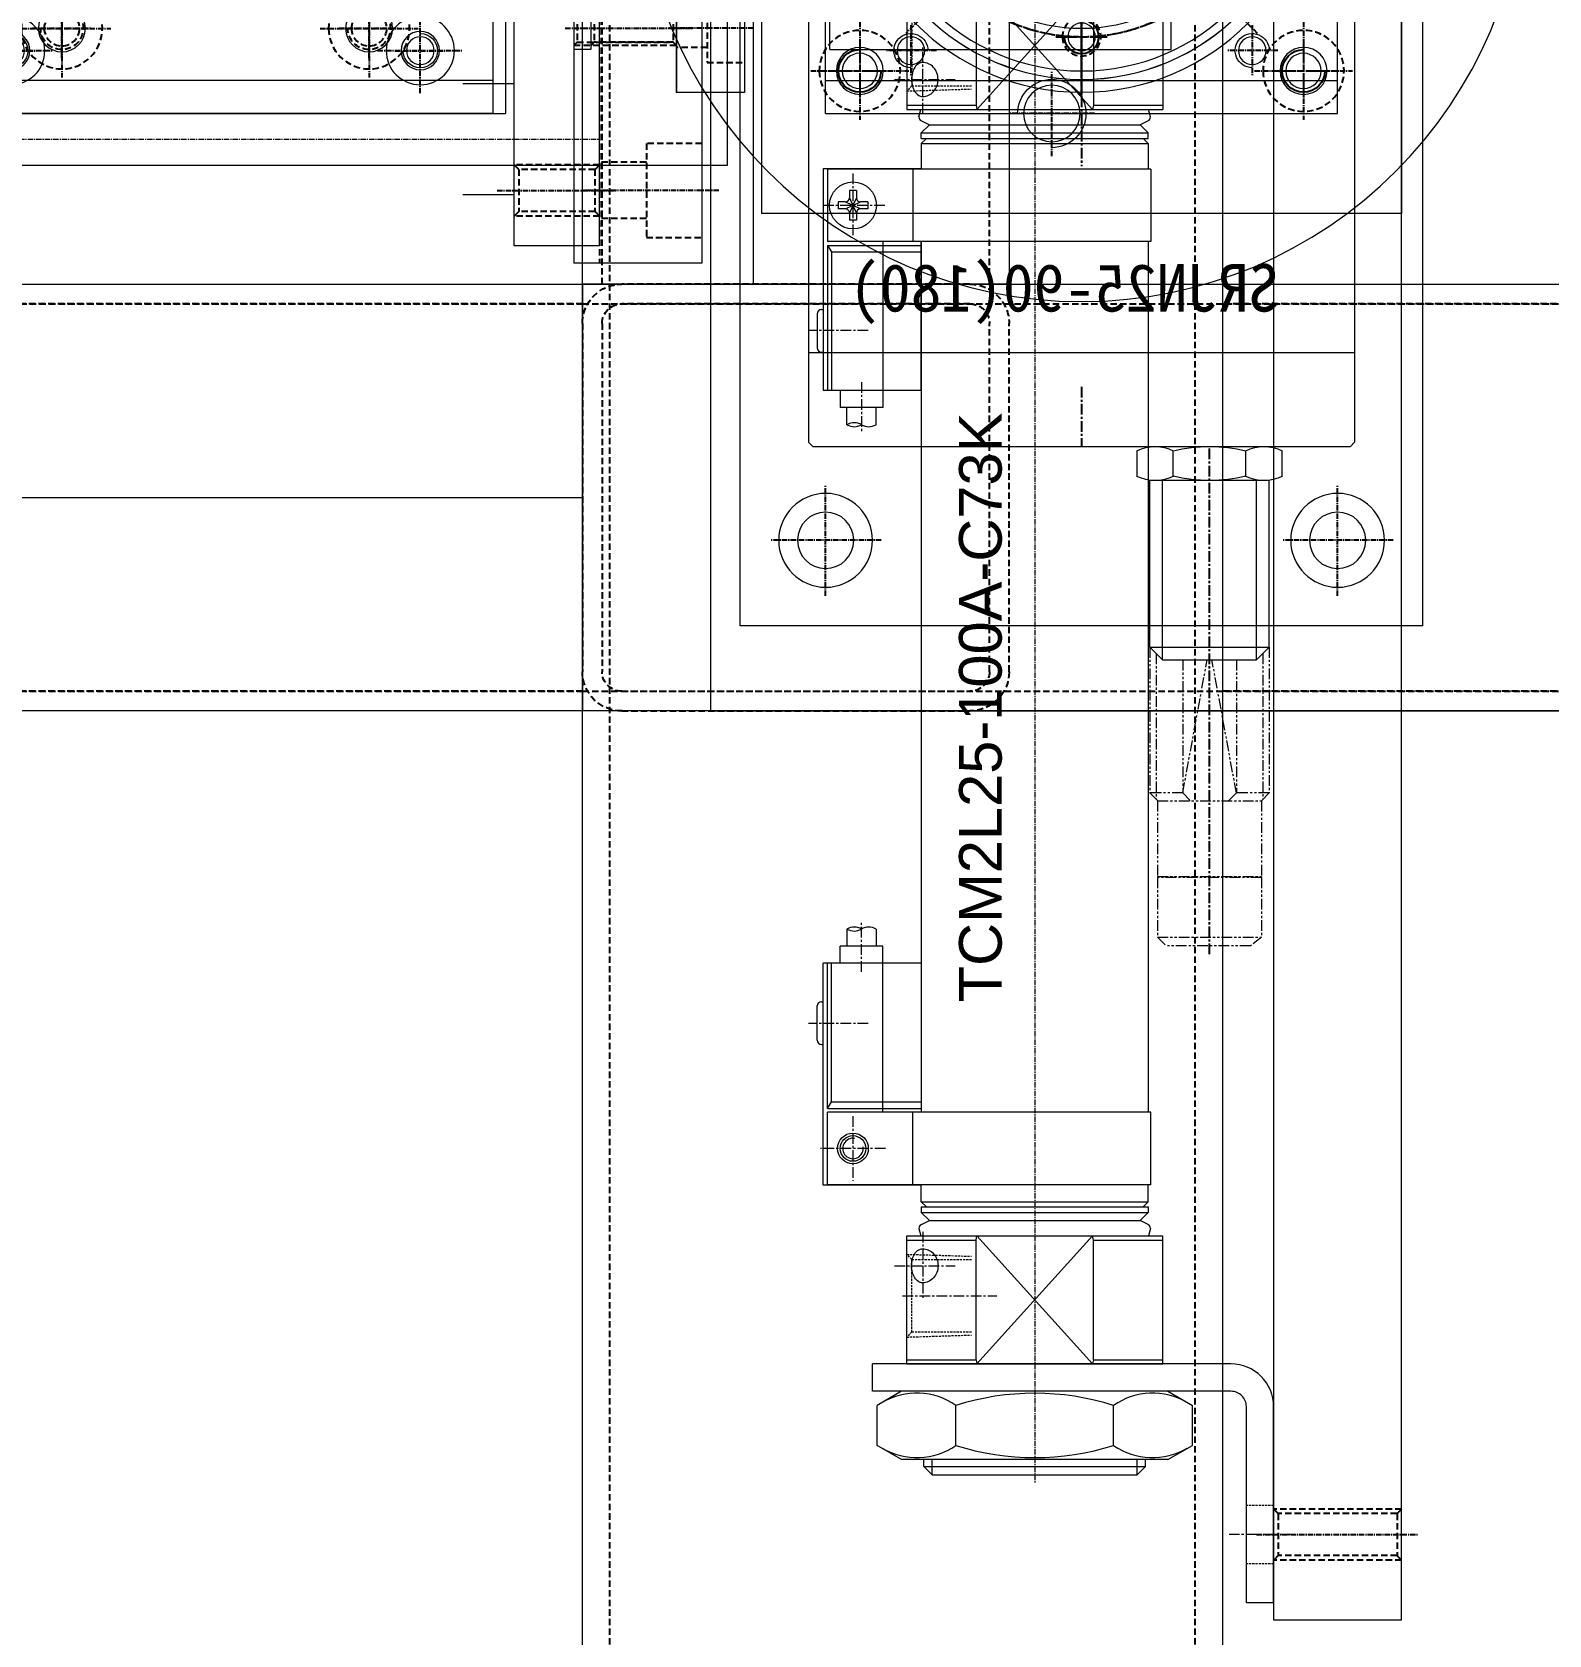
# Model space of a CAD drawing. Header units: millimetres. Extents: x -32759 to 129432, y 390 to 54305.
# Drawn here: x 21152.5 to 21330.3, y 24368.6 to 24556.5 of the extents above; entities that cross this region are included whole.
import ezdxf

# ---------------------------------------------------------------- set-up
doc = ezdxf.new("R2010")
doc.units = ezdxf.units.MM
for name, pattern in [('CENTER', [2, 1.25, -0.25, 0.25, -0.25]), ('HIDDEN', [0.375, 0.25, -0.125]), ('PHANTOM', [2.5, 1.25, -0.25, 0.25, -0.25, 0.25, -0.25])]:
    doc.linetypes.add(name, pattern=pattern)
doc.layers.add('_BODY', color=7, linetype='Continuous', lineweight=13)
for name, color, linetype in [('CL', 1, 'CENTER'), ('DIM', 2, 'Continuous'), ('FL', 3, 'Continuous'), ('HL', 2, 'HIDDEN')]:
    doc.layers.add(name, color=color, linetype=linetype)
doc.styles.add('BATANG', font='')
doc.styles.get("Standard").update_dxf_attribs({"font": 'arial.ttf'})
doc.styles.add('한글', font='romans.shx', dxfattribs={"height": 4, "bigfont": 'whgtxt.shx'})
doc.styles.get('BATANG').set_extended_font_data('BatangChe')

# ---------------------------------------------------------------- blocks, each defined once
blk = doc.blocks.new('yiiyik')
at = {"ltscale": 0.5}
for p, q in [((205215.39, 28869.14), (202315.39, 28869.14)), ((202315.39, 28794.14), (205215.39, 28794.14))]:
    blk.add_line(p, q, dxfattribs=at)
at = {"layer": 'HL', "ltscale": 3}
for p, q in [((202315.39, 28865.94), (205215.39, 28865.94)), ((202315.39, 28797.34), (205215.39, 28797.34))]:
    blk.add_line(p, q, dxfattribs=at)
blk = doc.blocks.new('6WRR')
at = {"ltscale": 0.5}
for p, q in [((212221.53, 14888.67), (211796.53, 14888.67)), ((212221.53, 14888.67), (212221.53, 14838.67)), ((211796.53, 14838.67), (212221.53, 14838.67))]:
    blk.add_line(p, q, dxfattribs=at)
at = {"layer": 'HL', "ltscale": 3}
for p, q in [((211796.53, 14886.37), (212221.53, 14886.37)), ((211796.53, 14840.97), (212221.53, 14840.97))]:
    blk.add_line(p, q, dxfattribs=at)
blk = doc.blocks.new('6WQ3')
at = {"ltscale": 0.5}
for p, q in [((212671.53, 14888.67), (212271.53, 14888.67)), ((212271.53, 14888.67), (212271.53, 14838.67)), ((212271.53, 14838.67), (212671.53, 14838.67))]:
    blk.add_line(p, q, dxfattribs=at)
at = {"layer": 'HL', "ltscale": 3}
for p, q in [((212271.53, 14886.37), (212671.53, 14886.37)), ((212271.53, 14840.97), (212671.53, 14840.97))]:
    blk.add_line(p, q, dxfattribs=at)
blk = doc.blocks.new('78544')
at = {"rotation": 270}
for name, p in [('6WRR', (176170.65, 235265.59)), ('6WQ3', (176170.65, 235240.59))]:
    blk.add_blockref(name, p, dxfattribs=at)
at = {"color": 0}
blk.add_blockref('yiiyik', (-12321.08, -5825.08), dxfattribs=at)
blk = doc.blocks.new('GFI8LL')
at = {"ltscale": 0.5}
for p, q in [((198261.18, 20198.69), (198261.18, 19808.69)), ((198311.18, 19808.69), (198311.18, 20198.69)), ((198311.18, 19808.69), (198261.18, 19808.69))]:
    blk.add_line(p, q, dxfattribs=at)
at = {"layer": 'HL', "ltscale": 3}
for p, q in [((198263.48, 19808.69), (198263.48, 20198.69)), ((198308.88, 19808.69), (198308.88, 20198.69))]:
    blk.add_line(p, q, dxfattribs=at)
blk = doc.blocks.new('56e43')
at = {"layer": 'HL', "ltscale": 3}
for p, q in [((237551.98, 2183.25), (237592.78, 2183.25)), ((237551.98, 2180.95), (237592.78, 2180.95)), ((237547.38, 2137.85), (237547.38, 2178.65)), ((237549.68, 2137.85), (237549.68, 2178.65)), ((237595.08, 2178.65), (237595.08, 2137.85)), ((237597.38, 2178.65), (237597.38, 2137.85)), ((237592.78, 2135.55), (237551.98, 2135.55)), ((237592.78, 2133.25), (237551.98, 2133.25))]:
    blk.add_line(p, q, dxfattribs=at)
for centre, radius, start, end in [((237551.98, 2178.65), 4.6, 90, 180), ((237592.78, 2178.65), 4.6, 0, 90), ((237551.98, 2178.65), 2.3, 90, 180), ((237592.78, 2178.65), 2.3, 0, 90), ((237551.98, 2137.85), 4.6, 180, 270), ((237551.98, 2137.85), 2.3, 180, 270), ((237592.78, 2137.85), 4.6, 270, 0), ((237592.78, 2137.85), 2.3, 270, 0)]:
    blk.add_arc(centre, radius, start, end, dxfattribs=at)
blk = doc.blocks.new('54WRWR')
at = {"ltscale": 0.5}
for p, q in [((198153.92, 19808.69), (198153.92, 19408.69)), ((198203.92, 19808.69), (198153.92, 19808.69)), ((198203.92, 19408.69), (198203.92, 19808.69))]:
    blk.add_line(p, q, dxfattribs=at)
at = {"layer": 'HL', "ltscale": 3}
for p, q in [((198156.22, 19408.69), (198156.22, 19808.69)), ((198201.62, 19408.69), (198201.62, 19808.69))]:
    blk.add_line(p, q, dxfattribs=at)
blk = doc.blocks.new('57UWRR2')
at = {"ltscale": 0.5}
for p, q in [((198024.73, 19828.69), (197619.73, 19828.69)), ((197619.73, 19828.69), (197619.73, 19808.69)), ((197594.73, 19388.69), (197594.73, 19808.69)), ((197594.73, 19808.69), (197619.73, 19808.69))]:
    blk.add_line(p, q, dxfattribs=at)
blk = doc.blocks.new('473232')
at = {"ltscale": 0.5}
for p, q in [((206922.87, 18218.89), (206542.87, 18218.89)), ((206542.87, 18218.89), (206542.87, 18168.89)), ((206542.87, 18168.89), (206922.87, 18168.89))]:
    blk.add_line(p, q, dxfattribs=at)
at = {"layer": 'HL', "ltscale": 3}
for p, q in [((206542.87, 18216.59), (206922.87, 18216.59)), ((206542.87, 18171.19), (206922.87, 18171.19))]:
    blk.add_line(p, q, dxfattribs=at)
blk = doc.blocks.new('TUWW')
at = {"ltscale": 0.5}
blk.add_circle((205051.78, 17531.93), 3.32, dxfattribs=at)
at = {"color": 1, "ltscale": 0.5}
blk.add_arc((205051.78, 17531.93), 4, 270, 180, dxfattribs=at)
at = {"layer": 'CL', "ltscale": 0.5}
for p, q in [((205051.78, 17536.93), (205051.78, 17526.93)), ((205046.78, 17531.93), (205056.78, 17531.93))]:
    blk.add_line(p, q, dxfattribs=at)
blk = doc.blocks.new('65733')
at = {"ltscale": 0.5}
for p, q in [((198569.73, 18208.05), (198569.73, 18568.05)), ((198999.73, 18208.05), (198569.73, 18208.05))]:
    blk.add_line(p, q, dxfattribs=at)
blk.add_blockref('TUWW', (-6412.05, 716.12))
blk = doc.blocks.new('56E4T3')
for name, p in [('GFI8LL', (308.55, 0)), ('65733', (0, 1615.64)), ('473232', (-7923.14, 1639.8)), ('57UWRR2', (1000, 0)), ('54WRWR', (415.81, 0))]:
    blk.add_blockref(name, p)
at = {"color": 0, "rotation": 90}
blk.add_blockref('56e43', (200752.98, -217738.69), dxfattribs=at)
blk = doc.blocks.new('itutyut')
at = {"ltscale": 0.5}
blk.add_circle((239981.2, 36550.74), 1.62, dxfattribs=at)
at = {"color": 1, "ltscale": 0.5}
blk.add_arc((239981.2, 36550.74), 2, 270, 180, dxfattribs=at)
at = {"layer": 'CL', "ltscale": 0.5}
for p, q in [((239981.2, 36553.74), (239981.2, 36547.74)), ((239978.2, 36550.74), (239984.2, 36550.74))]:
    blk.add_line(p, q, dxfattribs=at)
blk = doc.blocks.new('yiortew')
at = {"layer": 'CL', "ltscale": 0.5}
for p, q in [((240907.51, 34894.78), (240907.51, 34887.78)), ((240904.01, 34891.28), (240911.01, 34891.28))]:
    blk.add_line(p, q, dxfattribs=at)
at = {"layer": 'HL', "ltscale": 3}
blk.add_circle((240907.51, 34891.28), 2.07, dxfattribs=at)
blk.add_arc((240907.51, 34891.28), 2.5, 270, 180, dxfattribs=at)
blk = doc.blocks.new('uyirw')
at = {"ltscale": 0.5}
for p, q in [((240732.75, 32226.45), (240732.75, 32286.45)), ((240797.75, 32286.45), (240732.75, 32286.45)), ((240797.75, 32226.45), (240797.75, 32286.45)), ((240797.75, 32282.57), (240732.75, 32282.57)), ((240797.75, 32257.95), (240732.75, 32257.95)), ((240797.75, 32254.95), (240732.75, 32254.95)), ((240797.75, 32230.33), (240732.75, 32230.33)), ((240797.75, 32226.45), (240732.75, 32226.45))]:
    blk.add_line(p, q, dxfattribs=at)
at = {"layer": 'CL', "ltscale": 0.5}
blk.add_line((240799.25, 32256.45), (240731.25, 32256.45), dxfattribs=at)
for name, p in [('itutyut', (760.05, -4271.66)), ('itutyut', (808.05, -4271.66)), ('yiortew', (-160.26, -2614.83)), ('yiortew', (-124.26, -2614.83)), ('yiortew', (-160.26, -2654.83)), ('yiortew', (-124.26, -2654.83)), ('itutyut', (760.05, -4316.92)), ('itutyut', (808.05, -4316.92))]:
    blk.add_blockref(name, p)
blk = doc.blocks.new('uyewtw')
at = {"ltscale": 0.5}
for radius in [4, 2.25]:
    blk.add_circle((241066.05, 34916.72), radius, dxfattribs=at)
at = {"layer": 'CL', "ltscale": 0.5}
for p, q in [((241066.05, 34921.72), (241066.05, 34911.72)), ((241061.05, 34916.72), (241071.05, 34916.72))]:
    blk.add_line(p, q, dxfattribs=at)
blk = doc.blocks.new('yi8etet')
at = {"ltscale": 0.5}
for p, q in [((240319.23, 32899.04), (240283.88, 32899.04)), ((240283.88, 32804.04), (240283.88, 32899.04)), ((240319.23, 32804.04), (240319.23, 32899.04)), ((240319.23, 32804.04), (240283.88, 32804.04))]:
    blk.add_line(p, q, dxfattribs=at)
at = {"extrusion": (0, 0, -1), "zscale": -1, "rotation": 90}
for p in [(-205389.07, -208203.01), (-205389.07, -208251.01)]:
    blk.add_blockref('uyewtw', p, dxfattribs=at)
blk = doc.blocks.new('67e5tti')
at = {"ltscale": 0.5}
blk.add_circle((240924.93, 34957.66), 2.75, dxfattribs=at)
at = {"layer": 'CL', "ltscale": 0.5}
for p, q in [((240924.93, 34963.41), (240924.93, 34951.91)), ((240919.18, 34957.66), (240930.68, 34957.66))]:
    blk.add_line(p, q, dxfattribs=at)
at = {"layer": 'HL', "ltscale": 3}
blk.add_circle((240924.93, 34957.66), 4.75, dxfattribs=at)
blk = doc.blocks.new('7ITWT')
at = {"ltscale": 0.5}
for p in [(240375.44, 32881.93), (240294.44, 32811.93)]:
    blk.add_line(p, (240375.44, 32811.93), dxfattribs=at)
for p in [(-559.48, -2093.73), (-559.48, -2129.73)]:
    blk.add_blockref('67e5tti', p)
blk = doc.blocks.new('79YRU')
at = {"color": 1, "xscale": -1, "rotation": 359.9999999999304}
blk.add_blockref('yi8etet', (479846.82, -24.78), dxfattribs=at)
for name, p, rotation in [('7ITWT', (479909.09, 65660.19), 180), ('uyirw', (271820.1, -207950.99), 90)]:
    blk.add_blockref(name, p, dxfattribs=dict(rotation=rotation))
blk = doc.blocks.new('tyuetey')
at = {"layer": 'CL', "color": 1, "ltscale": 0.5}
blk.add_line((251135.77, 49251.63), (251121.77, 49251.63), dxfattribs=at)
at = {"layer": 'HL', "ltscale": 3}
for p, q in [((251123.77, 49254.63), (251124.31, 49254.09)), ((251123.77, 49254.63), (251133.77, 49254.63)), ((251124.31, 49254.09), (251124.31, 49249.17)), ((251124.31, 49254.09), (251133.23, 49254.09)), ((251133.23, 49254.09), (251133.77, 49254.63)), ((251133.23, 49254.09), (251133.23, 49249.17)), ((251123.77, 49248.63), (251124.31, 49249.17)), ((251123.77, 49248.63), (251133.77, 49248.63)), ((251124.31, 49249.17), (251133.23, 49249.17)), ((251133.23, 49249.17), (251133.77, 49248.63))]:
    blk.add_line(p, q, dxfattribs=at)
blk = doc.blocks.new('tywerert')
at = {"color": 1, "ltscale": 0.5}
for p, q in [((237662.67, 36655.94), (237662.67, 36746.94)), ((237672.67, 36655.94), (237672.67, 36746.94)), ((237672.67, 36674.94), (237678.67, 36674.94)), ((237672.67, 36661.94), (237678.67, 36661.94)), ((237662.67, 36655.94), (237672.67, 36655.94))]:
    blk.add_line(p, q, dxfattribs=at)
at = {"color": 2, "linetype": 'CENTER', "ltscale": 0.5}
blk.add_line((237762.67, 36668.44), (237662.67, 36668.44), dxfattribs=at)
at = {"color": 1, "ltscale": 0.5}
blk.add_blockref('tyuetey', (-13461.11, -12589.19), dxfattribs=at)
blk = doc.blocks.new('tuierte')
at = {"layer": 'CL', "ltscale": 0.5}
blk.add_line((240442.07, 35919.88), (240452.07, 35919.88), dxfattribs=at)
at = {"layer": 'HL', "ltscale": 3}
for p, q in [((240443.07, 35923.88), (240447.47, 35923.88)), ((240447.47, 35923.88), (240447.47, 35915.88)), ((240447.47, 35922.13), (240451.07, 35922.13)), ((240447.47, 35917.63), (240451.07, 35917.63)), ((240447.47, 35915.88), (240443.07, 35915.88))]:
    blk.add_line(p, q, dxfattribs=at)
blk = doc.blocks.new('tyurtrry')
at = {"layer": 'CL', "ltscale": 0.5}
blk.add_line((240640.24, 35669.39), (240640.24, 35681.39), dxfattribs=at)
at = {"layer": 'HL', "ltscale": 3}
for p, q in [((240638.24, 35671.39), (240638.24, 35679.39)), ((240642.24, 35671.39), (240642.24, 35679.39))]:
    blk.add_line(p, q, dxfattribs=at)
blk = doc.blocks.new('tdhuiik')
at = {"ltscale": 0.5}
for p, q in [((222296.11, 35562.27), (222296.11, 35570.27)), ((222296.11, 35570.27), (222351.11, 35570.27)), ((222351.11, 35562.27), (222351.11, 35570.27)), ((222296.11, 35562.27), (222351.11, 35562.27))]:
    blk.add_line(p, q, dxfattribs=at)
at = {"rotation": 90}
for p in [(258223.48, -204880.8), (258263.48, -204880.8)]:
    blk.add_blockref('tuierte', p, dxfattribs=at)
blk.add_blockref('tyurtrry', (-18316.63, -109.12))
blk = doc.blocks.new('urweqwr')
at = {"layer": 'CL', "ltscale": 0.5}
blk.add_line((240870.56, 36747.4), (240854.56, 36747.4), dxfattribs=at)
at = {"layer": 'HL', "ltscale": 3}
for p, q in [((240862.06, 36741.9), (240862.06, 36752.9)), ((240862.06, 36752.9), (240868.56, 36752.9)), ((240862.06, 36750.7), (240856.56, 36750.7)), ((240862.06, 36744.1), (240856.56, 36744.1)), ((240868.56, 36741.9), (240862.06, 36741.9))]:
    blk.add_line(p, q, dxfattribs=at)
blk = doc.blocks.new('y8eteyey')
at = {"layer": 'CL', "ltscale": 0.5}
blk.add_line((240949.43, 36639.02), (240935.43, 36639.02), dxfattribs=at)
at = {"layer": 'HL', "ltscale": 3}
for p, q in [((240937.43, 36641.02), (240937.81, 36640.64)), ((240937.43, 36641.02), (240947.43, 36641.02)), ((240937.81, 36640.64), (240937.81, 36637.4)), ((240937.81, 36640.64), (240947.06, 36640.64)), ((240947.06, 36640.64), (240947.43, 36641.02)), ((240947.06, 36640.64), (240947.06, 36637.4)), ((240937.43, 36637.02), (240937.81, 36637.4)), ((240937.43, 36637.02), (240947.43, 36637.02)), ((240937.81, 36637.4), (240947.06, 36637.4)), ((240947.06, 36637.4), (240947.43, 36637.02))]:
    blk.add_line(p, q, dxfattribs=at)
blk = doc.blocks.new('t7iwerwt')
at = {"layer": 'CL', "ltscale": 0.5}
blk.add_line((240556.51, 35621.45), (240570.51, 35621.45), dxfattribs=at)
at = {"layer": 'HL', "ltscale": 3}
for p, q in [((240558.51, 35626.45), (240568.51, 35626.45)), ((240558.51, 35616.45), (240568.51, 35616.45))]:
    blk.add_line(p, q, dxfattribs=at)
blk = doc.blocks.new('tuiete')
at = {"layer": 'CL', "ltscale": 0.5}
blk.add_line((240941, 36758.6), (240927, 36758.6), dxfattribs=at)
at = {"layer": 'HL', "ltscale": 3}
for p, q in [((240933.6, 36753.85), (240933.6, 36763.35)), ((240933.6, 36763.35), (240939, 36763.35)), ((240933.6, 36761.35), (240929, 36761.35)), ((240933.6, 36755.85), (240929, 36755.85)), ((240939, 36753.85), (240933.6, 36753.85))]:
    blk.add_line(p, q, dxfattribs=at)
blk = doc.blocks.new('6e4w4wt')
at = {"layer": 'CL', "ltscale": 0.5}
blk.add_line((222278.86, 35451.55), (222278.86, 35437.55), dxfattribs=at)
at = {"layer": 'HL', "ltscale": 3}
for p, q in [((222277.24, 35450.17), (222276.86, 35450.55)), ((222276.86, 35450.55), (222276.86, 35438.55)), ((222277.24, 35450.17), (222280.48, 35450.17)), ((222277.24, 35450.17), (222277.24, 35438.93)), ((222280.48, 35450.17), (222280.86, 35450.55)), ((222280.48, 35450.17), (222280.48, 35438.93)), ((222280.86, 35450.55), (222280.86, 35438.55)), ((222276.86, 35438.55), (222277.24, 35438.93)), ((222277.24, 35438.93), (222280.48, 35438.93)), ((222280.86, 35438.55), (222280.48, 35438.93))]:
    blk.add_line(p, q, dxfattribs=at)
blk = doc.blocks.new('ruikk')
at = {"ltscale": 0.5}
for p, q in [((222276.11, 35435.55), (222276.11, 35450.55)), ((222276.11, 35450.55), (222371.11, 35450.55)), ((222301.11, 35448.55), (222301.11, 35450.55)), ((222346.11, 35448.55), (222346.11, 35450.55)), ((222371.11, 35435.55), (222371.11, 35450.55)), ((222301.11, 35448.55), (222346.11, 35448.55)), ((222296.11, 35438.55), (222351.11, 35438.55)), ((222296.11, 35435.55), (222296.11, 35438.55)), ((222351.11, 35435.55), (222351.11, 35438.55)), ((222276.11, 35435.55), (222371.11, 35435.55))]:
    blk.add_line(p, q, dxfattribs=at)
at = {"layer": 'HL', "ltscale": 3}
blk.add_line((222276.11, 35447.55), (222371.11, 35447.55), dxfattribs=at)
for p in [(24.74, 0), (64.74, 0)]:
    blk.add_blockref('6e4w4wt', p)
for name, p, rotation in [('urweqwr', (185537.21, 276304.11), 270), ('y8eteyey', (258942.63, -205498.89), 90), ('tuiete', (185551.51, 276377.55), 270), ('t7iwerwt', (257945.06, -205119.97), 90), ('tuiete', (185578.51, 276377.55), 270), ('y8eteyey', (258982.63, -205498.89), 90), ('urweqwr', (185615.21, 276304.11), 270)]:
    blk.add_blockref(name, p, dxfattribs=dict(rotation=rotation))
blk = doc.blocks.new('y8iil')
for name, p, rotation in [('tywerert', (459401.8, 72152.78), 180), ('ruikk', (257186.68, -186872.27), 90), ('tdhuiik', (257318.41, -186872.27), 90)]:
    blk.add_blockref(name, p, dxfattribs=dict(rotation=rotation))
blk = doc.blocks.new('78werwty')
at = {"ltscale": 0.5}
for radius in [5.5, 3.3]:
    blk.add_circle((232333.98, 37817.89), radius, dxfattribs=at)
at = {"layer": 'CL', "ltscale": 0.5}
for p, q in [((232333.98, 37824.39), (232333.98, 37811.39)), ((232327.48, 37817.89), (232340.48, 37817.89))]:
    blk.add_line(p, q, dxfattribs=at)
blk = doc.blocks.new('689341Q3R')
at = {"ltscale": 0.5}
blk.add_circle((238522.48, 30112.96), 2.75, dxfattribs=at)
at = {"layer": 'CL', "ltscale": 0.5}
for p, q in [((238522.48, 30107.21), (238522.48, 30118.71)), ((238528.23, 30112.96), (238516.73, 30112.96))]:
    blk.add_line(p, q, dxfattribs=at)
at = {"layer": 'HL', "ltscale": 3}
blk.add_circle((238522.48, 30112.96), 4.75, dxfattribs=at)
blk = doc.blocks.new('67SRWRW')
at = {"ltscale": 0.5}
for p, q in [((237743.8, 30414.41), (237743.8, 30334.41)), ((237743.8, 30414.41), (237923.8, 30414.41)), ((237923.8, 30414.41), (237923.8, 30334.41)), ((237743.8, 30334.41), (237923.8, 30334.41))]:
    blk.add_line(p, q, dxfattribs=at)
for radius in [26, 20]:
    blk.add_circle((237833.8, 30374.41), radius, dxfattribs=at)
at = {"layer": 'CL', "ltscale": 0.5}
for p, q in [((237833.8, 30346.59), (237833.8, 30402.23)), ((237805.98, 30374.41), (237861.62, 30374.41))]:
    blk.add_line(p, q, dxfattribs=at)
for name, p in [('78werwty', (5419.82, -7413.48)), ('78werwty', (5579.82, -7413.48)), ('689341Q3R', (-713.68, 287.46)), ('689341Q3R', (-663.68, 287.46)), ('689341Q3R', (-713.68, 235.46)), ('689341Q3R', (-663.68, 235.46)), ('78werwty', (5419.82, -7473.48)), ('78werwty', (5579.82, -7473.48))]:
    blk.add_blockref(name, p)
blk = doc.blocks.new('7865w4r')
at = {"ltscale": 0.5}
blk.add_circle((295200.66, 21600.02), 2.46, dxfattribs=at)
at = {"color": 1, "ltscale": 0.5}
blk.add_arc((295200.66, 21600.02), 3, 270, 180, dxfattribs=at)
at = {"layer": 'CL', "ltscale": 0.5}
for p, q in [((295200.66, 21604.02), (295200.66, 21596.02)), ((295196.66, 21600.02), (295204.66, 21600.02))]:
    blk.add_line(p, q, dxfattribs=at)
blk = doc.blocks.new('re4e')
at = {"ltscale": 0.5}
for p, q in [((222987.08, 34136.99), (222987.08, 34176.99)), ((222987.08, 34176.99), (223132.08, 34176.99)), ((223032.08, 34136.99), (223032.08, 34176.99)), ((223087.08, 34136.99), (223087.08, 34176.99)), ((223132.08, 34136.99), (223132.08, 34176.99)), ((222987.08, 34136.99), (223132.08, 34136.99))]:
    blk.add_line(p, q, dxfattribs=at)
at = {"layer": 'CL', "ltscale": 0.5}
blk.add_line((223059.58, 34134.99), (223059.58, 34178.99), dxfattribs=at)
at = {"layer": 'HL', "ltscale": 3}
for p, q in [((222993.08, 34176.99), (222994.08, 34174.99)), ((223026.08, 34176.99), (223025.08, 34174.99)), ((223093.08, 34176.99), (223094.08, 34174.99)), ((223126.08, 34176.99), (223125.08, 34174.99)), ((222994.08, 34136.99), (222994.08, 34174.99)), ((223025.08, 34136.99), (223025.08, 34174.99)), ((223094.08, 34136.99), (223094.08, 34174.99)), ((223125.08, 34136.99), (223125.08, 34174.99)), ((223081.08, 34170.99), (223038.08, 34170.99)), ((223032.08, 34164.99), (223032.08, 34136.99)), ((223087.08, 34164.99), (223087.08, 34136.99))]:
    blk.add_line(p, q, dxfattribs=at)
for centre, start, end in [((223038.08, 34164.99), 90, 180), ((223081.08, 34164.99), 0, 90)]:
    blk.add_arc(centre, 6, start, end, dxfattribs=at)
for p in [(-72161.08, 12546.98), (-72121.08, 12546.98)]:
    blk.add_blockref('7865w4r', p)
at = {"color": 2, "ltscale": 0.5, "style": '한글'}
blk.add_text('%%C28', height=8, dxfattribs=at).set_placement((222997.24, 34152.66))
blk = doc.blocks.new('t7weyey')
at = {"layer": 'CL', "ltscale": 0.5}
blk.add_line((242452.53, 30400.23), (242433.53, 30400.23), dxfattribs=at)
at = {"layer": 'HL', "ltscale": 3}
for p, q in [((242435.53, 30403.23), (242436.07, 30402.69)), ((242435.53, 30403.23), (242450.53, 30403.23)), ((242436.07, 30402.69), (242436.07, 30397.77)), ((242436.07, 30402.69), (242449.99, 30402.69)), ((242449.99, 30402.69), (242450.53, 30403.23)), ((242449.99, 30402.69), (242449.99, 30397.77)), ((242435.53, 30397.23), (242436.07, 30397.77)), ((242435.53, 30397.23), (242450.53, 30397.23)), ((242436.07, 30397.77), (242449.99, 30397.77)), ((242449.99, 30397.77), (242450.53, 30397.23))]:
    blk.add_line(p, q, dxfattribs=at)
blk = doc.blocks.new('ITYRT')
at = {"ltscale": 0.5}
for p, q in [((239043.15, 30458.73), (239448.15, 30458.73)), ((239043.15, 30443.73), (239043.15, 30458.73)), ((239265.15, 30443.73), (239043.15, 30443.73))]:
    blk.add_line(p, q, dxfattribs=at)
at = {"rotation": 270}
blk.add_blockref('t7weyey', (208652.91, 272894.26), dxfattribs=at)
blk = doc.blocks.new('ORDERNO')
at = {"color": 3}
blk.add_attdef('ORDER', (0, 0), '', height=5, dxfattribs=at)
blk = doc.blocks.new('TTJTJ')
at = {"color": 2, "linetype": 'CENTER'}
for p, q in [((239108.7, 31659.68), (239108.7, 31666.68)), ((239189.9, 31659.68), (239189.9, 31666.68)), ((239094.05, 31657.68), (239094.05, 31665.28)), ((239204.55, 31657.73), (239204.55, 31665.23)), ((239097.85, 31661.48), (239090.25, 31661.48)), ((239208.3, 31661.48), (239200.8, 31661.48)), ((239114.75, 31660.48), (239120.75, 31660.48)), ((239183.85, 31660.48), (239177.85, 31660.48)), ((239076.8, 31655.68), (239076.8, 31644.63)), ((239080.3, 31656.61), (239080.3, 31649.51)), ((239219.3, 31656.61), (239219.3, 31649.51)), ((239222.8, 31655.68), (239222.8, 31644.63)), ((239084.3, 31653.31), (239076.3, 31653.31)), ((239215.3, 31653.31), (239223.3, 31653.31)), ((239048.8, 31610.18), (239048.8, 31617.38))]:
    blk.add_line(p, q, dxfattribs=at)
for p, q in [((239089.75, 31664.98), (239115.75, 31664.98)), ((239089.75, 31653.48), (239089.75, 31664.98)), ((239106.25, 31665.18), (239106.25, 31664.98)), ((239106.75, 31665.68), (239110.75, 31665.68)), ((239111.25, 31665.18), (239111.25, 31664.98)), ((239115.75, 31653.48), (239115.75, 31664.98)), ((239208.85, 31664.98), (239182.85, 31664.98)), ((239182.85, 31653.48), (239182.85, 31664.98)), ((239187.35, 31665.18), (239187.35, 31664.98)), ((239191.85, 31665.68), (239187.85, 31665.68)), ((239192.35, 31665.18), (239192.35, 31664.98)), ((239208.85, 31653.48), (239208.85, 31664.98)), ((239089.8, 31626.58), (239089.8, 31664.48)), ((239089.8, 31664.48), (239098.3, 31664.48)), ((239098.3, 31626.58), (239098.3, 31664.48)), ((239098.75, 31664.48), (239115.75, 31664.48)), ((239098.75, 31664.48), (239099.5, 31663.98)), ((239098.75, 31664.48), (239098.75, 31653.48)), ((239099.5, 31663.98), (239115.75, 31663.98)), ((239099.5, 31663.98), (239099.5, 31653.48)), ((239199.85, 31664.48), (239182.85, 31664.48)), ((239199.1, 31663.98), (239182.85, 31663.98)), ((239199.85, 31664.48), (239199.1, 31663.98)), ((239199.1, 31663.98), (239199.1, 31653.48)), ((239199.85, 31664.48), (239199.85, 31653.48)), ((239200.3, 31626.58), (239200.3, 31664.48)), ((239208.8, 31664.48), (239200.3, 31664.48)), ((239208.8, 31626.58), (239208.8, 31664.48)), ((239204.55, 31661.48), (239203.65, 31661.88)), ((239204.55, 31661.48), (239203.65, 31661.08)), ((239204.15, 31662.38), (239204.55, 31661.48)), ((239204.15, 31660.58), (239204.55, 31661.48)), ((239204.55, 31661.48), (239204.95, 31662.38)), ((239205.45, 31661.88), (239204.55, 31661.48)), ((239205.45, 31661.08), (239204.55, 31661.48)), ((239204.55, 31661.48), (239204.95, 31660.58)), ((239065.6, 31659.18), (239068.8, 31659.18)), ((239065.6, 31617.18), (239065.6, 31659.18)), ((239068.8, 31617.18), (239068.8, 31659.18)), ((239057.6, 31655.78), (239059.26, 31658.66)), ((239059.26, 31658.66), (239063.94, 31658.66)), ((239065.6, 31655.78), (239063.94, 31658.66)), ((239089.75, 31657.98), (239089.8, 31657.98)), ((239098.3, 31657.98), (239115.75, 31657.98)), ((239200.3, 31657.98), (239182.85, 31657.98)), ((239208.85, 31657.98), (239208.8, 31657.98)), ((239057.6, 31624.58), (239057.6, 31655.78)), ((239065.6, 31624.58), (239065.6, 31655.78)), ((239068.8, 31655.18), (239068.8, 31625.18)), ((239069.3, 31655.18), (239069.3, 31647.06)), ((239083.3, 31655.18), (239083.3, 31647.06)), ((239083.8, 31655.18), (239083.8, 31625.18)), ((239085.16, 31653.46), (239085.6, 31652.53)), ((239085.6, 31652.53), (239086.55, 31653.48)), ((239087.2, 31653.48), (239086.55, 31653.48)), ((239086.55, 31653.48), (239086.55, 31626.88)), ((239087.8, 31653.48), (239087.2, 31652.88)), ((239087.2, 31653.48), (239087.2, 31626.88)), ((239087.8, 31653.48), (239087.8, 31626.88)), ((239087.8, 31653.48), (239089.8, 31653.48)), ((239089.75, 31653.48), (239089.8, 31653.48)), ((239089.8, 31654.48), (239098.3, 31654.48)), ((239115.75, 31653.48), (239098.3, 31653.48)), ((239182.85, 31653.48), (239200.3, 31653.48)), ((239208.8, 31654.48), (239200.3, 31654.48)), ((239208.85, 31653.48), (239208.8, 31653.48)), ((239211.8, 31653.48), (239208.8, 31653.48)), ((239211.8, 31653.48), (239211.8, 31626.88)), ((239211.8, 31653.48), (239212.4, 31652.88)), ((239212.4, 31653.48), (239213.05, 31653.48)), ((239212.4, 31653.48), (239212.4, 31626.88)), ((239214, 31652.53), (239213.05, 31653.48)), ((239213.05, 31653.48), (239213.05, 31626.88)), ((239214.45, 31653.46), (239214, 31652.53)), ((239215.8, 31655.18), (239215.8, 31625.18)), ((239216.3, 31655.18), (239216.3, 31647.06)), ((239056.8, 31653.18), (239055.8, 31652.18)), ((239055.8, 31652.18), (239055.8, 31628.18)), ((239056.8, 31653.18), (239057.6, 31653.18)), ((239056.8, 31653.18), (239056.8, 31627.18)), ((239085.6, 31652.53), (239085.6, 31627.83)), ((239214, 31652.53), (239214, 31627.83)), ((239059.26, 31649.42), (239063.94, 31649.42)), ((239069.3, 31647.06), (239068.8, 31646.97)), ((239069.3, 31647.06), (239083.3, 31647.06)), ((239083.3, 31647.06), (239083.8, 31646.97)), ((239216.3, 31647.06), (239215.8, 31646.97)), ((239230.3, 31647.06), (239216.3, 31647.06)), ((239069.3, 31633.31), (239068.8, 31633.4)), ((239069.3, 31633.31), (239083.3, 31633.31)), ((239069.3, 31633.31), (239069.3, 31625.18)), ((239083.3, 31633.31), (239083.8, 31633.4)), ((239083.3, 31633.31), (239083.3, 31625.18)), ((239216.3, 31633.31), (239215.8, 31633.4)), ((239230.3, 31633.31), (239216.3, 31633.31)), ((239216.3, 31633.31), (239216.3, 31625.18)), ((239059.26, 31630.94), (239063.94, 31630.94)), ((239055.8, 31628.18), (239056.8, 31627.18)), ((239056.8, 31627.18), (239057.6, 31627.18)), ((239085.16, 31626.9), (239085.6, 31627.83)), ((239085.6, 31627.83), (239086.55, 31626.88)), ((239087.8, 31626.88), (239087.2, 31627.48)), ((239211.8, 31626.88), (239212.4, 31627.48)), ((239214, 31627.83), (239213.05, 31626.88)), ((239214.45, 31626.9), (239214, 31627.83)), ((239087.2, 31626.88), (239086.55, 31626.88)), ((239087.8, 31626.88), (239089.8, 31626.88)), ((239089.8, 31626.58), (239098.3, 31626.58)), ((239208.8, 31626.58), (239200.3, 31626.58)), ((239211.8, 31626.88), (239208.8, 31626.88)), ((239212.4, 31626.88), (239213.05, 31626.88)), ((239057.6, 31624.58), (239059.26, 31621.71)), ((239065.6, 31624.58), (239063.94, 31621.71)), ((239059.26, 31621.71), (239063.94, 31621.71)), ((239040.8, 31615.38), (239063.8, 31615.38)), ((239040.8, 31612.18), (239040.8, 31615.38)), ((239040.8, 31612.18), (239063.8, 31612.18))]:
    blk.add_line(p, q)
at = {"linetype": 'Continuous'}
for p, q in [((239115.75, 31662.98), (239117.75, 31662.98)), ((239117.75, 31657.98), (239117.75, 31662.98)), ((239182.85, 31662.98), (239180.85, 31662.98)), ((239180.85, 31657.98), (239180.85, 31662.98)), ((239204.15, 31662.38), (239204.15, 31663.23)), ((239204.95, 31663.23), (239204.15, 31663.23)), ((239204.95, 31662.38), (239204.95, 31663.23)), ((239119.75, 31662.18), (239117.75, 31662.18)), ((239178.85, 31662.18), (239180.85, 31662.18)), ((239203.65, 31661.88), (239202.8, 31661.88)), ((239202.8, 31661.08), (239202.8, 31661.88)), ((239203.65, 31661.08), (239202.8, 31661.08)), ((239206.3, 31661.88), (239205.45, 31661.88)), ((239206.3, 31661.08), (239205.45, 31661.08)), ((239206.3, 31661.08), (239206.3, 31661.88)), ((239204.15, 31659.73), (239204.15, 31660.58)), ((239204.95, 31659.73), (239204.15, 31659.73)), ((239204.95, 31659.73), (239204.95, 31660.58)), ((239115.75, 31657.98), (239117.75, 31657.98)), ((239119.75, 31658.78), (239117.75, 31658.78)), ((239178.85, 31658.78), (239180.85, 31658.78)), ((239182.85, 31657.98), (239180.85, 31657.98)), ((239068.8, 31655.18), (239083.8, 31655.18)), ((239084.67, 31653.75), (239083.8, 31653.53)), ((239214.94, 31653.75), (239215.8, 31653.53)), ((239230.8, 31655.18), (239215.8, 31655.18)), ((239084.67, 31626.62), (239083.8, 31626.83)), ((239214.94, 31626.62), (239215.8, 31626.83)), ((239068.8, 31625.18), (239083.8, 31625.18)), ((239230.8, 31625.18), (239215.8, 31625.18))]:
    blk.add_line(p, q, dxfattribs=at)
at = {"color": 3, "linetype": 'HIDDEN'}
for p, q in [((239072.55, 31654.58), (239071.95, 31655.18)), ((239071.95, 31655.18), (239072.19, 31647.58)), ((239072.55, 31654.58), (239081.05, 31654.58)), ((239072.55, 31654.58), (239072.55, 31647.58)), ((239081.05, 31654.58), (239081.65, 31655.18)), ((239081.05, 31654.58), (239081.05, 31647.58)), ((239081.65, 31655.18), (239081.42, 31647.58)), ((239218.55, 31654.58), (239217.95, 31655.18)), ((239217.95, 31655.18), (239218.19, 31647.58)), ((239227.05, 31654.58), (239218.55, 31654.58)), ((239218.55, 31654.58), (239218.55, 31647.58)), ((239045.4, 31612.18), (239045.4, 31615.38)), ((239052.2, 31612.18), (239052.2, 31615.38))]:
    blk.add_line(p, q, dxfattribs=at)
at = {"ltscale": 0.5}
for p, q in [((239200.3, 31653.48), (239098.3, 31653.48)), ((239200.3, 31626.88), (239098.3, 31626.88))]:
    blk.add_line(p, q, dxfattribs=at)
at = {"color": 2}
for p, q in [((239055.8, 31652.18), (239057.6, 31652.18)), ((239055.8, 31628.18), (239057.6, 31628.18))]:
    blk.add_line(p, q, dxfattribs=at)
at = {"color": 1}
for p, q in [((239083.8, 31646.97), (239068.8, 31633.4)), ((239068.8, 31646.97), (239083.8, 31633.4)), ((239215.8, 31646.97), (239230.8, 31633.4)), ((239230.8, 31646.97), (239215.8, 31633.4))]:
    blk.add_line(p, q, dxfattribs=at)
at = {"color": 2, "linetype": 'CENTER', "ltscale": 0.5}
blk.add_line((239276.8, 31640.18), (239054.8, 31640.18), dxfattribs=at)
for points in [[(239078.3, 31653.31, -0.142226), (239078.44, 31653.77, -0.107167), (239078.89, 31654.23, -0.078761), (239079.51, 31654.51, -0.066159), (239080.3, 31654.61, -0.066159), (239081.1, 31654.51, -0.078761), (239081.72, 31654.23, -0.107167), (239082.17, 31653.77, -0.142226), (239082.3, 31653.31, -0.142226)], [(239221.3, 31653.31, 0.142226), (239221.17, 31653.77, 0.107167), (239220.72, 31654.23, 0.078761), (239220.1, 31654.51, 0.066159), (239219.3, 31654.61, 0.066159), (239218.51, 31654.51, 0.078761), (239217.89, 31654.23, 0.107167), (239217.44, 31653.77, 0.142226), (239217.3, 31653.31, 0.142226)], [(239080.3, 31651.51, -0.08943), (239079.53, 31651.65, -0.094265), (239078.89, 31652.03, -0.102019), (239078.45, 31652.63, -0.108272), (239078.3, 31653.31, -0.108272)], [(239082.3, 31653.31, -0.108272), (239082.15, 31652.63, -0.102019), (239081.72, 31652.03, -0.094265), (239081.08, 31651.65, -0.08943), (239080.3, 31651.51, -0.08943)], [(239217.3, 31653.31, 0.108272), (239217.45, 31652.63, 0.102019), (239217.89, 31652.03, 0.094265), (239218.53, 31651.65, 0.08943), (239219.3, 31651.51, 0.08943)], [(239219.3, 31651.51, 0.08943), (239220.08, 31651.65, 0.094265), (239220.72, 31652.03, 0.102019), (239221.15, 31652.63, 0.108272), (239221.3, 31653.31, 0.108272)]]:
    blk.add_lwpolyline(points, format="xyb")
for centre, radius in [((239094.05, 31661.48), 1.8), ((239094.05, 31661.48), 1.5), ((239204.55, 31661.48), 2.75)]:
    blk.add_circle(centre, radius)
for centre, radius, start, end in [((239106.75, 31665.18), 0.5, 90, 180), ((239110.75, 31665.18), 0.5, 0, 90), ((239187.85, 31665.18), 0.5, 90, 180), ((239191.85, 31665.18), 0.5, 0, 90), ((239065.93, 31654.01), 8.1, 150, 214.5651), ((239057.28, 31654.01), 8.1, 325.4349, 30), ((239088.4, 31640.18), 30.57, 162.412, 197.588), ((239034.8, 31640.18), 30.57, 342.412, 17.588), ((239065.93, 31626.35), 8.1, 145.4349, 210), ((239057.28, 31626.35), 8.1, 330, 34.5651), ((239063.8, 31617.18), 5, 270, 0), ((239063.8, 31617.18), 1.8, 270, 0)]:
    blk.add_arc(centre, radius, start, end)
at = {"color": 2}
for centre, radius, start, end in [((239094.05, 31661.48), 1.2, 350, 280), ((239121.22, 31661.33), 1.7, 150, 210), ((239118.28, 31661.33), 1.7, 330, 30), ((239180.32, 31661.33), 1.7, 150, 210), ((239177.38, 31661.33), 1.7, 330, 30), ((239118.28, 31659.63), 1.7, 330, 30), ((239180.32, 31659.63), 1.7, 150, 210)]:
    blk.add_arc(centre, radius, start, end, dxfattribs=at)
at = {"linetype": 'Continuous'}
for centre, start, end in [((239203.65, 31662.38), 270, 0), ((239203.65, 31660.58), 0, 90), ((239205.45, 31662.38), 180, 270), ((239205.45, 31660.58), 90, 180), ((239084.7, 31653.25), 25.3482, 94.2914), ((239214.9, 31653.25), 85.7086, 154.6518), ((239084.7, 31627.12), 265.7086, 334.6518), ((239214.9, 31627.12), 205.3482, 274.2914)]:
    blk.add_arc(centre, 0.5, start, end, dxfattribs=at)
at = {"ltscale": 0.5}
ref = blk.add_blockref('ORDERNO', (239191.17, 31644.05), dxfattribs=dict(at, xscale=-1))
ref.add_attrib('ORDER', 'TCM2L25-100A-C73K', (239111.17, 31644.05), dxfattribs={"color": 3, "height": 5})
blk = doc.blocks.new('67rwwrw')
at = {"rotation": 270}
blk.add_blockref('ITYRT', (192148.34, 274391.84), dxfattribs=at)
at = {"xscale": -1, "rotation": 90}
blk.add_blockref('TTJTJ', (254204.25, 274387.5), dxfattribs=at)
blk = doc.blocks.new('5784tw4w')
blk.add_blockref('67rwwrw', (88.63, -333.46))
at = {"rotation": 270}
blk.add_blockref('re4e', (188491.71, 257818.32), dxfattribs=at)
blk = doc.blocks.new('m4t')
blk.add_circle((0, 0), 1.62)
at = {"layer": 'CL', "ltscale": 2}
for p, q in [((0, 3), (0, -3)), ((-3, 0), (3, 0))]:
    blk.add_line(p, q, dxfattribs=at)
at = {"layer": 'FL'}
blk.add_arc((0, 0), 2, 270, 180, dxfattribs=at)
blk = doc.blocks.new('m5t')
blk.add_circle((0, 0), 2.07)
at = {"layer": 'CL', "ltscale": 2}
for p, q in [((0, 3.5), (0, -3.5)), ((-3.5, 0), (3.5, 0))]:
    blk.add_line(p, q, dxfattribs=at)
at = {"layer": 'FL'}
blk.add_arc((0, 0), 2.5, 270, 180, dxfattribs=at)
blk = doc.blocks.new('tytereyy')
at = {"ltscale": 0.5}
for p, q in [((249708.34, 47706.06), (249845.34, 47706.06)), ((249708.34, 47642.06), (249845.34, 47642.06))]:
    blk.add_line(p, q, dxfattribs=at)
for p, q in [((249834.84, 47706.06), (249834.84, 47642.06)), ((249845.34, 47706.06), (249845.84, 47705.56)), ((249845.84, 47705.56), (249845.84, 47642.56)), ((249845.88, 47666.06), (249845.84, 47666.06)), ((249869.34, 47666.06), (249849.79, 47666.06)), ((249869.34, 47666.06), (249870.84, 47664.56)), ((249869.34, 47666.06), (249869.34, 47652.06)), ((249870.84, 47664.56), (249870.84, 47653.56)), ((249870.84, 47653.56), (249869.34, 47652.06)), ((249869.34, 47652.06), (249849.79, 47652.06)), ((249845.34, 47642.06), (249845.84, 47642.56))]:
    blk.add_line(p, q)
at = {"color": 4}
for p, q in [((249845.88, 47666.06), (249845.84, 47666.06)), ((249849.34, 47667.56), (249846.34, 47667.56)), ((249845.84, 47665.56), (249845.84, 47665.56)), ((249845.84, 47665.44), (249845.84, 47652.69)), ((249849.84, 47652.69), (249849.84, 47665.44)), ((249849.34, 47663.31), (249846.34, 47663.31)), ((249849.34, 47654.81), (249846.34, 47654.81)), ((249845.84, 47652.56), (249845.84, 47652.56)), ((249845.88, 47652.06), (249845.84, 47652.06)), ((249849.34, 47650.56), (249846.34, 47650.56))]:
    blk.add_line(p, q, dxfattribs=at)
at = {"color": 8, "linetype": 'PHANTOM'}
for p, q in [((249869.34, 47666.06), (249886.44, 47666.06)), ((249886.44, 47662.21), (249886.44, 47666.06)), ((249886.44, 47666.06), (249887.34, 47665.16)), ((249870.09, 47665.31), (249887.19, 47665.31)), ((249887.34, 47665.16), (249887.34, 47652.96)), ((249887.34, 47665.16), (249896.24, 47665.16)), ((249896.24, 47665.16), (249896.24, 47652.96)), ((249896.24, 47665.16), (249896.34, 47665.06)), ((249896.34, 47665.16), (249903.34, 47665.16)), ((249896.34, 47652.96), (249896.34, 47665.16)), ((249903.34, 47665.16), (249903.34, 47652.96)), ((249903.34, 47665.16), (249904.34, 47664.16)), ((249904.34, 47654.26), (249904.34, 47664.16)), ((249870.84, 47662.21), (249886.44, 47662.21)), ((249886.44, 47662.21), (249870.84, 47659.34)), ((249886.44, 47662.21), (249887.34, 47661.31)), ((249886.44, 47655.91), (249870.84, 47658.78)), ((249886.44, 47655.91), (249887.34, 47656.81)), ((249870.84, 47655.91), (249886.44, 47655.91)), ((249886.44, 47652.06), (249886.44, 47655.91)), ((249886.44, 47652.06), (249887.34, 47652.96)), ((249887.34, 47652.96), (249896.24, 47652.96)), ((249896.24, 47652.96), (249896.34, 47653.06)), ((249896.34, 47652.96), (249903.34, 47652.96)), ((249903.34, 47652.96), (249904.34, 47654.26)), ((249869.34, 47652.06), (249886.44, 47652.06)), ((249870.09, 47652.81), (249887.19, 47652.81))]:
    blk.add_line(p, q, dxfattribs=at)
at = {"color": 3}
for p, q in [((249845.92, 47664.56), (249845.84, 47664.56)), ((249870.84, 47664.56), (249849.84, 47664.56)), ((249870.84, 47653.56), (249849.84, 47653.56))]:
    blk.add_line(p, q, dxfattribs=at)
at = {"color": 8}
blk.add_circle((249776.84, 47674.06), 26, dxfattribs=at)
blk.add_circle((249776.84, 47674.06), 25)
at = {"color": 4}
for centre, radius, start, end in [((249850.6, 47665.44), 4.77, 153.519, 206.481), ((249845.07, 47665.44), 4.77, 333.519, 26.481), ((249864.15, 47659.06), 18.31, 166.5803, 193.4197), ((249831.52, 47659.06), 18.31, 346.5803, 13.4197), ((249850.6, 47652.69), 4.77, 153.519, 206.481), ((249845.07, 47652.69), 4.77, 333.519, 26.481)]:
    blk.add_arc(centre, radius, start, end, dxfattribs=at)
at = {"layer": 'CL'}
for p, q in [((249722.84, 47674.06), (249812.98, 47674.06)), ((249838.86, 47674.06), (249845.84, 47674.06)), ((249905.34, 47659.06), (249845.84, 47659.06))]:
    blk.add_line(p, q, dxfattribs=at)
blk.add_circle((249776.84, 47674.06), 21, dxfattribs=at)
for p in [(249801.84, 47700.06), (249801.84, 47648.06)]:
    blk.add_blockref('m5t', p)
at = {"rotation": 270}
blk.add_blockref('m4t', (249797.84, 47674.06), dxfattribs=at)
at = {"layer": 'DIM', "color": 7, "insert": (249827.98, 47676.08), "char_height": 5.5757, "attachment_point": 5, "rotation": 90, "style": 'BATANG'}
blk.add_mtext('\\A1;{\\fBatangChe|b1|i0|c129|p17;SRJN25-90(180)}', dxfattribs=at)
blk = doc.blocks.new('tuwerw')
at = {"ltscale": 0.5}
for centre, radius in [((239594.49, 35349.38), 27.5), ((239579.64, 35364.22), 2.25), ((239609.34, 35364.22), 2.25), ((239594.49, 35349.38), 12.5), ((239594.49, 35349.38), 7.5), ((239579.64, 35334.53), 2.25), ((239609.34, 35334.53), 2.25)]:
    blk.add_circle(centre, radius, dxfattribs=at)
at = {"layer": 'CL', "ltscale": 0.5}
for p, q in [((239594.49, 35378.51), (239594.49, 35320.24)), ((239573.89, 35328.77), (239615.09, 35369.98)), ((239615.09, 35328.77), (239573.89, 35369.98)), ((239565.35, 35349.38), (239623.63, 35349.38))]:
    blk.add_line(p, q, dxfattribs=at)
blk.add_circle((239594.49, 35349.38), 21, dxfattribs=at)
at = {"layer": 'HL', "ltscale": 3}
for centre, radius in [((239594.49, 35370.38), 2.25), ((239594.49, 35349.38), 13), ((239573.49, 35349.38), 2.25), ((239615.49, 35349.38), 2.25), ((239594.49, 35328.38), 2.25)]:
    blk.add_circle(centre, radius, dxfattribs=at)
blk = doc.blocks.new('r6y4w')
at = {"layer": 'CL', "ltscale": 0.5}
for p, q in [((240813.87, 35393.95), (240813.87, 35363.4)), ((240798.59, 35378.68), (240829.14, 35378.68))]:
    blk.add_line(p, q, dxfattribs=at)
at = {"layer": 'HL', "ltscale": 3}
blk.add_circle((240813.87, 35378.68), 12.5, dxfattribs=at)
blk = doc.blocks.new('yiohjio')
at = {"layer": 'CL', "ltscale": 0.5}
for p, q in [((241148.1, 34937.59), (241148.1, 34931.59)), ((241145.1, 34934.59), (241151.1, 34934.59))]:
    blk.add_line(p, q, dxfattribs=at)
at = {"layer": 'HL', "ltscale": 3}
blk.add_circle((241148.1, 34934.59), 1.62, dxfattribs=at)
blk.add_arc((241148.1, 34934.59), 2, 270, 180, dxfattribs=at)
blk = doc.blocks.new('67e5trtur')
at = {"ltscale": 0.5}
for p, q in [((239736.3, 35348.68), (239736.3, 35408.68)), ((239796.3, 35408.68), (239736.3, 35408.68)), ((239796.3, 35348.68), (239796.3, 35408.68)), ((239796.3, 35404.8), (239736.3, 35404.8)), ((239796.3, 35380.18), (239736.3, 35380.18)), ((239796.3, 35377.18), (239736.3, 35377.18)), ((239796.3, 35352.56), (239736.3, 35352.56)), ((239796.3, 35348.68), (239736.3, 35348.68))]:
    blk.add_line(p, q, dxfattribs=at)
at = {"layer": 'CL', "ltscale": 0.5}
for p, q in [((239766.3, 35353.41), (239766.3, 35403.94)), ((239784.16, 35396.54), (239748.44, 35360.81)), ((239748.44, 35396.54), (239784.16, 35360.81)), ((239798.3, 35378.68), (239734.3, 35378.68))]:
    blk.add_line(p, q, dxfattribs=at)
blk.add_circle((239766.3, 35378.68), 21, dxfattribs=at)
for name, p in [('itutyut', (-234.9, -1149.43)), ('itutyut', (-194.9, -1149.43)), ('yiohjio', (-1396.65, 458.93)), ('yiohjio', (-1366.95, 458.93)), ('r6y4w', (-1047.57, 0)), ('yiohjio', (-1396.65, 429.23)), ('yiohjio', (-1366.95, 429.23)), ('itutyut', (-234.9, -1194.69)), ('itutyut', (-194.9, -1194.69))]:
    blk.add_blockref(name, p)
blk = doc.blocks.new('7RTWTW')
at = {"ltscale": 0.5}
for p, q in [((224636.91, 34155.57), (224720.35, 34155.57)), ((224720.35, 34080.57), (224720.35, 34155.57)), ((224636.91, 34080.57), (224720.35, 34080.57))]:
    blk.add_line(p, q, dxfattribs=at)
for name, p in [('tytereyy', (-25098.21, -13555.99)), ('tuwerw', (-14915.86, -1231.31))]:
    blk.add_blockref(name, p)
at = {"rotation": 90}
blk.add_blockref('67e5trtur', (260057.3, -205648.23), dxfattribs=at)
blk = doc.blocks.new('578w3rwt')
for name, p, rotation in [('5784tw4w', (256087.87, -188024.34), 90), ('7RTWTW', (445957.76, 68751.92), 180)]:
    blk.add_blockref(name, p, dxfattribs=dict(rotation=rotation))
blk = doc.blocks.new('utoiol')
at = {"color": 1, "ltscale": 0.5}
blk.add_circle((208648.427, 29709.757), 52.026, dxfattribs=at)
for name, p in [('578w3rwt', (-12630.707, -4924.101)), ('67SRWRW', (-29185.372, -664.654)), ('79YRU', (-30915.223, -3206.002))]:
    blk.add_blockref(name, p)
at = {"rotation": 90}
blk.add_blockref('y8iil', (244099.759, -192085.877), dxfattribs=at)
blk = doc.blocks.new('y8e5ey')
at = {"rotation": 90}
for name, p in [('78544', (120364.948, -179805.35)), ('56E4T3', (117204.583, -187365.762))]:
    blk.add_blockref(name, p, dxfattribs=at)
blk.add_blockref('utoiol', (127047.152, -197344.467), dxfattribs=at)
blk = doc.blocks.new('1')
at = {"color": 6, "xscale": -1}
blk.add_blockref('y8e5ey', (100575.763, -6800.077), dxfattribs=at)
blk = doc.blocks.new('sdfgsdfgcxvxbxcv')
blk.add_blockref('1', (266381.038, 132792.991))

msp = doc.modelspace()

# ---------------------------------------------------------------- block references
at = {"layer": '_BODY'}
msp.add_blockref('sdfgsdfgcxvxbxcv', (-248343.91, -112719.97), dxfattribs=at)

doc.saveas('drawing.dxf')
